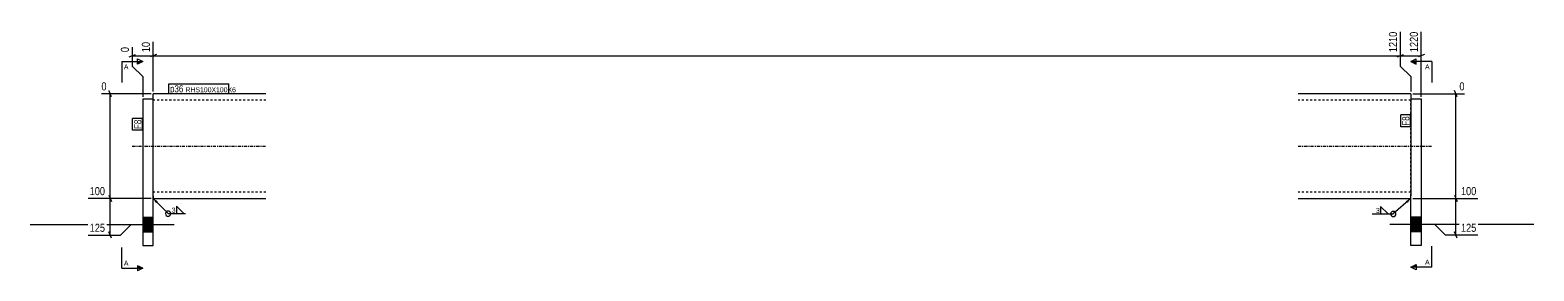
# Model space of a CAD drawing. Header units: millimetres. Extents: x 16 to 24925, y 2 to 481.
# Drawn here: x 23490 to 24925, y 5 to 235 of the extents above; entities that cross this region are included whole.
import ezdxf

# ---------------------------------------------------------------- set-up
doc = ezdxf.new("R2010")
doc.units = ezdxf.units.MM
doc.linetypes.add('DXK_LINE_DOT2', pattern=[3.9198, 1.9599, -1.9599])
doc.linetypes.add('DXK_LINE_DOT3', pattern=[5.9187, 2.979, -0.9799, 0.9799, -0.9799])
for name, color, linetype in [('MÅLSÆTNING', 7, 'Continuous'), ('STÅL', 7, 'Continuous'), ('TEKST', 7, 'Continuous')]:
    doc.layers.add(name, color=color, linetype=linetype)
doc.styles.add('Arial', font='ARIAL.TTF', dxfattribs={"height": 0.2})
doc.styles.add('Arial Narrow', font='ARIALN.TTF', dxfattribs={"height": 0.2})

msp = doc.modelspace()

# ---------------------------------------------------------------- hatches: boundary and pattern name
at = {"layer": 'STÅL', "linetype": 'Continuous'}
for points in [[(23607.7, 42), (23607.7, 56), (23597.7, 56), (23597.7, 42)], [(23607.7, 42), (23607.7, 56), (23597.7, 56), (23597.7, 42)], [(24817.7, 42), (24817.7, 56), (24807.7, 56), (24807.7, 42)], [(24817.7, 42), (24817.7, 56), (24807.7, 56), (24807.7, 42)]]:
    msp.add_hatch(color=96, dxfattribs=at).paths.add_polyline_path(points)
at = {"layer": 'TEKST', "linetype": 'Continuous'}
for color, points in [(30, [(23592.7, 202.2), (23592.7, 204.7), (23597.7, 204.7)]), (30, [(24812.7, 204.7), (24812.7, 202.2), (24807.7, 204.7)]), (3, [(23610.3, 69.5), (23607.7, 74), (23612.1, 71.3)]), (3, [(24803.1, 71.6), (24807.7, 74), (24804.8, 69.8)]), (30, [(23592.7, 7.3), (23592.7, 9.8), (23597.7, 7.3)]), (30, [(24812.7, 10.8), (24812.7, 8.3), (24807.7, 8.3)])]:
    msp.add_hatch(color=color, dxfattribs=at).paths.add_polyline_path(points)

# ---------------------------------------------------------------- linework, layer by layer
at = {"layer": 'MÅLSÆTNING', "color": 7, "linetype": 'Continuous'}
for p, q in [((24797.7, 233.2), (24797.7, 200.3)), ((24797.7, 233.2), (24797.7, 200.3)), ((24817.7, 171), (24817.7, 233.2)), ((23587.7, 218.6), (23587.7, 200.3)), ((23607.7, 176), (23607.7, 223.4)), ((23607.7, 176), (23607.7, 223.4)), ((23584.7, 209.1), (23590.7, 211.5)), ((23587.7, 210.3), (23607.7, 210.3)), ((23610.7, 211.5), (23604.7, 209.1)), ((23610.7, 211.5), (23604.7, 209.1)), ((23607.7, 210.3), (24797.7, 210.3)), ((24794.7, 209.1), (24800.7, 211.5)), ((24797.7, 210.3), (24817.7, 210.3)), ((24820.7, 211.5), (24814.7, 209.1)), ((23587.7, 200.3), (23597.7, 190.3)), ((23597.7, 190.3), (23597.7, 171)), ((24797.7, 200.3), (24807.7, 190.3)), ((24797.7, 200.3), (24807.7, 190.3)), ((24807.7, 190.3), (24807.7, 176)), ((24807.7, 190.3), (24807.7, 176)), ((23605.7, 174), (23558.3, 174)), ((23567.8, 171), (23565.4, 177)), ((23566.6, 74), (23566.6, 174)), ((24809.7, 174), (24859, 174)), ((24851.9, 171), (24849.5, 177)), ((24850.7, 74), (24850.7, 174)), ((23605.7, 74), (23545.7, 74)), ((23605.7, 74), (23545.7, 74)), ((23565.4, 77), (23567.8, 71)), ((23565.4, 77), (23567.8, 71)), ((23566.6, 39), (23566.6, 74)), ((24809.7, 74), (24871.7, 74)), ((24809.7, 74), (24871.7, 74)), ((24849.5, 77), (24851.9, 71)), ((24849.5, 77), (24851.9, 71)), ((24850.7, 39), (24850.7, 74)), ((23576.6, 39), (23586.6, 49)), ((23586.6, 49), (23605.7, 49)), ((24830.7, 49), (24809.7, 49)), ((24840.7, 39), (24830.7, 49)), ((23545.7, 39), (23576.6, 39)), ((23567.8, 36), (23565.4, 42)), ((24871.7, 39), (24840.7, 39)), ((24851.9, 36), (24849.5, 42))]:
    msp.add_line(p, q, dxfattribs=at)
at = {"layer": 'STÅL', "color": 2, "linetype": 'Continuous'}
for p, q in [((23715.2, 174), (23607.7, 174)), ((23607.7, 162), (23607.7, 174)), ((24807.7, 174), (24700.2, 174)), ((24807.7, 174), (24807.7, 173.1)), ((24807.7, 173.1), (24807.7, 76.5)), ((23597.7, 169), (23607.7, 169)), ((23597.7, 169), (23597.7, 29)), ((23607.7, 77.5), (23607.7, 162)), ((24807.7, 169), (24817.7, 169)), ((24817.7, 169), (24817.7, 29)), ((23607.7, 76.5), (23607.7, 77.5)), ((23607.7, 29), (23607.7, 76.5)), ((23607.7, 74), (23715.2, 74)), ((24700.2, 74), (24807.7, 74)), ((24807.7, 29), (24807.7, 76.5)), ((23597.7, 29), (23607.7, 29)), ((24817.7, 29), (24807.7, 29))]:
    msp.add_line(p, q, dxfattribs=at)
at = {"layer": 'STÅL', "color": 7, "linetype": 'DXK_LINE_DOT2'}
for p, q in [((23607.7, 76.5), (23607.7, 169)), ((23715.2, 168), (23607.7, 168)), ((24807.7, 168), (24700.2, 168)), ((24807.7, 76.5), (24807.7, 169)), ((23715.2, 80), (23607.7, 80)), ((23607.7, 76.5), (23607.7, 74)), ((24807.7, 80), (24700.2, 80)), ((24807.7, 74.9), (24807.7, 76.5)), ((24807.7, 74), (24807.7, 74.9))]:
    msp.add_line(p, q, dxfattribs=at)
at = {"layer": 'STÅL', "color": 7, "linetype": 'DXK_LINE_DOT3'}
for p, q in [((23587.7, 124), (23715.2, 124)), ((24700.2, 124), (24827.7, 124))]:
    msp.add_line(p, q, dxfattribs=at)
at = {"layer": 'STÅL', "color": 96, "linetype": 'Continuous'}
for p, q in [((23490.2, 49), (23627.7, 49)), ((23490.2, 49), (23627.7, 49)), ((23597.7, 56), (23607.7, 56)), ((23597.7, 56), (23607.7, 56)), ((24925.2, 49), (24787.7, 49)), ((24925.2, 49), (24787.7, 49)), ((24817.7, 56), (24807.7, 56)), ((24817.7, 56), (24807.7, 56)), ((23597.7, 42), (23607.7, 42)), ((23597.7, 42), (23607.7, 42)), ((24817.7, 42), (24807.7, 42)), ((24817.7, 42), (24807.7, 42))]:
    msp.add_line(p, q, dxfattribs=at)
at = {"layer": 'TEKST', "color": 30, "linetype": 'Continuous'}
for p, q in [((23597.7, 204.7), (23592.7, 202.2)), ((24807.7, 204.7), (24812.7, 202.2)), ((23597.7, 7.3), (23592.7, 9.8)), ((23592.7, 9.8), (23592.7, 4.8)), ((23597.7, 7.3), (23592.7, 4.8)), ((24807.7, 8.3), (24812.7, 10.8)), ((24812.7, 5.8), (24807.7, 8.3)), ((24812.7, 10.8), (24812.7, 5.8))]:
    msp.add_line(p, q, dxfattribs=at)
at = {"layer": 'TEKST', "color": 3, "linetype": 'Continuous'}
msp.add_line((24807.7, 74), (24791, 59.2), dxfattribs=at)
for start, end in [(90, 270), (270, 90)]:
    msp.add_arc((24791, 59.2), 2.5, start, end, dxfattribs=at)

# ---------------------------------------------------------------- wipeouts: each hides what was drawn before it
at = {"color": 0}
for points in [[(23628.8, 60.1), (23628.8, 65.9), (23625, 65.9), (23625, 60.1)], [(24777.9, 59.8), (24777.9, 65.6), (24774.1, 65.6), (24774.1, 59.8)]]:
    msp.add_wipeout(points, dxfattribs=at).dxf.layer = 'TEKST'
at = {"color": 0, "linetype": 'Continuous'}
for points in [[(23584.2, 9.8), (23584.2, 14.8), (23579.7, 14.8), (23579.7, 9.8)], [(24825.7, 10.8), (24825.7, 15.8), (24821.3, 15.8), (24821.3, 10.8)]]:
    msp.add_wipeout(points, dxfattribs=at).dxf.layer = 'TEKST'

# ---------------------------------------------------------------- next in the draw order: linework, layer by layer
at = {"layer": 'TEKST', "color": 3, "linetype": 'Continuous'}
for p, q in [((23607.7, 74), (23621.9, 59.5)), ((23621.9, 59.5), (23638.4, 59.5)), ((23637, 59.5), (23629.8, 66.6)), ((23629.8, 66.6), (23629.8, 59.5)), ((23629.8, 59.5), (23637, 59.5)), ((24771, 59.2), (24791, 59.2)), ((24786.1, 59.2), (24778.9, 66.4)), ((24778.9, 66.4), (24778.9, 59.2)), ((24778.9, 59.2), (24786.1, 59.2))]:
    msp.add_line(p, q, dxfattribs=at)
at = {"layer": 'TEKST', "color": 7, "linetype": 'Continuous'}
for p, q in [((23577.7, 7.3), (23577.7, 27.3)), ((24827.7, 8.3), (24827.7, 28.3)), ((23577.7, 7.3), (23597.7, 7.3)), ((24827.7, 8.3), (24807.7, 8.3))]:
    msp.add_line(p, q, dxfattribs=at)
at = {"layer": 'TEKST', "color": 3, "linetype": 'Continuous'}
for start, end in [(90, 270), (270, 90)]:
    msp.add_arc((23621.9, 59.5), 2.5, start, end, dxfattribs=at)

# ---------------------------------------------------------------- next in the draw order: texts
at = {"layer": 'TEKST', "color": 3, "style": 'Arial Narrow'}
for p in [(23625.4, 60.5), (24774.5, 60.2)]:
    msp.add_text('3', height=4.77, dxfattribs=at).set_placement(p)
at = {"layer": 'TEKST', "color": 3, "linetype": 'Continuous', "style": 'Arial'}
for p in [(23579.7, 9.8), (24821.3, 10.8)]:
    msp.add_text('A', height=4.78, dxfattribs=at).set_placement(p)

# ---------------------------------------------------------------- next in the draw order: wipeouts: each hides what was drawn before it
at = {"color": 0, "linetype": 'Continuous'}
for points, layer in [([(24816.1, 234.8), (24804.9, 234.8), (24804.9, 212.1), (24816.1, 212.1)], 'MÅLSÆTNING'), ([(23586.1, 220.2), (23574.9, 220.2), (23574.9, 212.1), (23586.1, 212.1)], 'MÅLSÆTNING'), ([(23606.1, 225), (23594.9, 225), (23594.9, 212.1), (23606.1, 212.1)], 'MÅLSÆTNING'), ([(23564.8, 175.6), (23564.8, 186.8), (23556.7, 186.8), (23556.7, 175.6)], 'MÅLSÆTNING'), ([(24860.6, 175.6), (24860.6, 186.8), (24852.5, 186.8), (24852.5, 175.6)], 'MÅLSÆTNING'), ([(23563.4, 75.6), (23563.4, 86.8), (23545.5, 86.8), (23545.5, 75.6)], 'MÅLSÆTNING'), ([(24871.8, 75.6), (24871.8, 86.8), (24854, 86.8), (24854, 75.6)], 'MÅLSÆTNING'), ([(23563.4, 40.6), (23563.4, 51.8), (23545.5, 51.8), (23545.5, 40.6)], 'MÅLSÆTNING'), ([(24871.8, 40.6), (24871.8, 51.8), (24854, 51.8), (24854, 40.6)], 'MÅLSÆTNING'), ([(23584.2, 197.2), (23584.2, 202.2), (23579.7, 202.2), (23579.7, 197.2)], 'TEKST'), ([(24825.7, 197.2), (24825.7, 202.2), (24821.3, 202.2), (24821.3, 197.2)], 'TEKST')]:
    msp.add_wipeout(points, dxfattribs=at).dxf.layer = layer
at = {"color": 0}
for points in [[(23636.5, 175.4), (23636.5, 182.4), (23623.7, 182.4), (23623.7, 175.4)], [(23596.3, 149.2), (23589.3, 149.2), (23589.3, 140.3), (23596.3, 140.3)], [(24806.3, 152.5), (24799.3, 152.5), (24799.3, 143.5), (24806.3, 143.5)]]:
    msp.add_wipeout(points, dxfattribs=at).dxf.layer = 'TEKST'

# ---------------------------------------------------------------- next in the draw order: linework, layer by layer
at = {"layer": 'MÅLSÆTNING', "color": 7, "linetype": 'Continuous'}
msp.add_line((24794.7, 209.1), (24800.7, 211.5), dxfattribs=at)
at = {"layer": 'TEKST', "color": 7, "linetype": 'Continuous'}
for p, q in [((23577.7, 204.7), (23577.7, 184.7)), ((23577.7, 204.7), (23597.7, 204.7)), ((24827.7, 204.7), (24807.7, 204.7)), ((24827.7, 204.7), (24827.7, 184.7))]:
    msp.add_line(p, q, dxfattribs=at)
at = {"layer": 'TEKST', "color": 30, "linetype": 'Continuous'}
for p, q in [((23592.7, 202.2), (23592.7, 207.2)), ((23592.7, 207.2), (23597.7, 204.7)), ((24807.7, 204.7), (24812.7, 207.2)), ((24812.7, 202.2), (24812.7, 207.2))]:
    msp.add_line(p, q, dxfattribs=at)

# ---------------------------------------------------------------- next in the draw order: texts
at = {"layer": 'MÅLSÆTNING', "color": 3, "linetype": 'Continuous', "style": 'Arial Narrow'}
for s, p in [('1220', (24814.5, 213.7)), ('0', (23584.5, 213.7)), ('10', (23604.5, 213.7))]:
    msp.add_text(s, height=7.64, rotation=90.0002, dxfattribs=at).set_placement(p)
for s, p in [('0', (23558.3, 177.2)), ('0', (24854.1, 177.2)), ('100', (23547.1, 77.2)), ('100', (24855.6, 77.2)), ('125', (23547.1, 42.2)), ('125', (24855.6, 42.2))]:
    msp.add_text(s, height=7.64, dxfattribs=at).set_placement(p)
at = {"layer": 'TEKST', "color": 3, "linetype": 'Continuous', "style": 'Arial'}
for p in [(23579.7, 197.2), (24821.3, 197.2)]:
    msp.add_text('A', height=4.78, dxfattribs=at).set_placement(p)

# ---------------------------------------------------------------- next in the draw order: wipeouts: each hides what was drawn before it
at = {"color": 0}
for points in [[(23636.5, 175.4), (23636.5, 182.4), (23623.7, 182.4), (23623.7, 175.4)], [(23596.3, 149.2), (23589.3, 149.2), (23589.3, 140.3), (23596.3, 140.3)], [(24806.3, 152.5), (24799.3, 152.5), (24799.3, 143.5), (24806.3, 143.5)]]:
    msp.add_wipeout(points, dxfattribs=at).dxf.layer = 'TEKST'

# ---------------------------------------------------------------- next in the draw order: linework, layer by layer
at = {"layer": 'TEKST', "color": 7, "linetype": 'Continuous'}
for p, q in [((23622.5, 174.2), (23622.5, 183.6)), ((23588.1, 139.1), (23588.1, 150.4)), ((23597.5, 150.4), (23588.1, 150.4)), ((23597.5, 139.1), (23597.5, 150.4)), ((24798.1, 142.3), (24798.1, 153.7)), ((24807.5, 153.7), (24798.1, 153.7)), ((24807.5, 142.3), (24807.5, 153.7)), ((23597.5, 139.1), (23588.1, 139.1)), ((24807.5, 142.3), (24798.1, 142.3))]:
    msp.add_line(p, q, dxfattribs=at)

# ---------------------------------------------------------------- next in the draw order: texts
at = {"layer": 'TEKST', "color": 3, "style": 'Arial Narrow'}
for p in [(23596.3, 140.3), (24806.3, 143.5)]:
    msp.add_text('F8', height=6.68, rotation=90.0002, dxfattribs=at).set_placement(p)

# ---------------------------------------------------------------- next in the draw order: wipeouts: each hides what was drawn before it
at = {"color": 0, "linetype": 'Continuous'}
msp.add_wipeout([(24796.1, 234.8), (24784.9, 234.8), (24784.9, 212.1), (24796.1, 212.1)], dxfattribs=at).dxf.layer = 'MÅLSÆTNING'
at = {"color": 0}
msp.add_wipeout([(23678.8, 175.4), (23678.8, 180.4), (23638.6, 180.4), (23638.6, 175.4)], dxfattribs=at).dxf.layer = 'TEKST'

# ---------------------------------------------------------------- next in the draw order: texts
at = {"layer": 'MÅLSÆTNING', "color": 3, "linetype": 'Continuous', "style": 'Arial Narrow'}
msp.add_text('1210', height=7.64, rotation=90.0002, dxfattribs=at).set_placement((24794.5, 213.7))

# ---------------------------------------------------------------- next in the draw order: wipeouts: each hides what was drawn before it
at = {"color": 0}
msp.add_wipeout([(23678.8, 175.4), (23678.8, 180.4), (23638.6, 180.4), (23638.6, 175.4)], dxfattribs=at).dxf.layer = 'TEKST'

# ---------------------------------------------------------------- next in the draw order: linework, layer by layer
at = {"layer": 'TEKST', "color": 7, "linetype": 'Continuous'}
for p, q in [((23622.5, 183.6), (23680, 183.6)), ((23622.5, 174.2), (23680, 174.2)), ((23680, 174.2), (23680, 183.6))]:
    msp.add_line(p, q, dxfattribs=at)

# ---------------------------------------------------------------- next in the draw order: texts
at = {"layer": 'TEKST', "color": 3, "style": 'Arial Narrow'}
for s, height, p in [('p36', 6.68, (23623.7, 175.4)), ('RHS100X100X6', 4.772, (23638.6, 175.4))]:
    msp.add_text(s, height=height, dxfattribs=at).set_placement(p)

doc.saveas('drawing.dxf')
